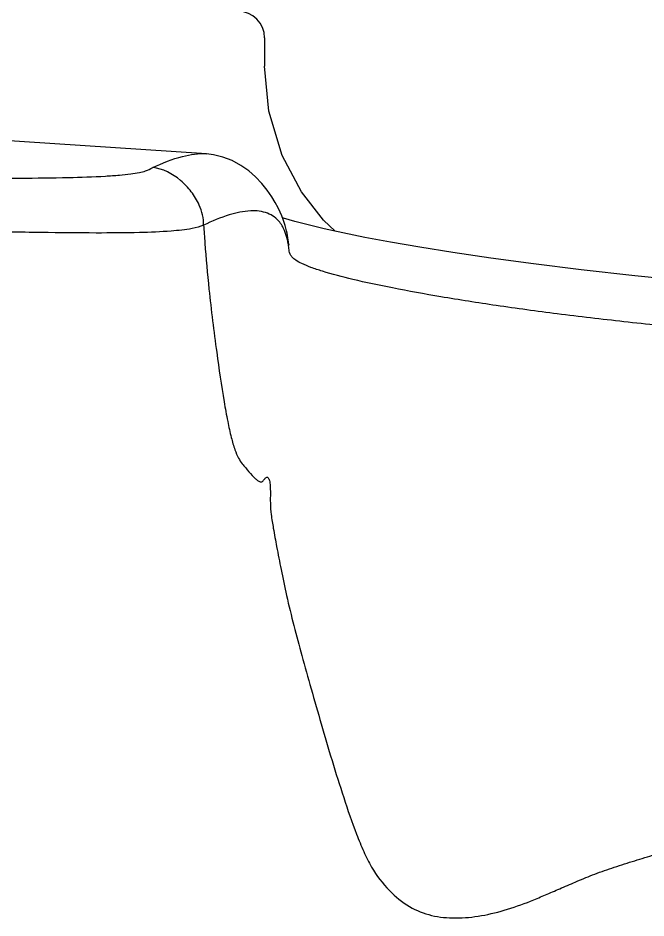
# Model space of a CAD drawing. Extents: x 8872 to 9466, y -11793 to -11373.
# Drawn here: x 9304.9 to 9328.79, y -11650.42 to -11616.19 of the extents above; entities that cross this region are included whole.
import ezdxf

# ---------------------------------------------------------------- set-up
doc = ezdxf.new("R2010")
doc.units = 0
doc.header["$LTSCALE"] = 7
doc.header["$MEASUREMENT"] = 0
doc.layers.add('DWG', color=7, linetype='CONTINUOUS')

msp = doc.modelspace()

# ---------------------------------------------------------------- linework, layer by layer
at = {"layer": 'DWG'}
for p, q in [((9314.28, -11616.938), (9314.28, -11618.021)), ((9312.07, -11621.353), (9312.07, -11621.353)), ((9315.204, -11624.801), (9315.178, -11624.622))]:
    msp.add_line(p, q, dxfattribs=at)
for points in [[(9316.969, -11624.299), (9316.523, -11623.881), (9315.683, -11622.798), (9314.956, -11621.418), (9314.446, -11619.727), (9314.28, -11618.021)], [(9312.07, -11621.353), (9302.638, -11620.736), (9291.781, -11620.492)], [(9315.178, -11624.622), (9315.166, -11624.547), (9315.152, -11624.464), (9315.134, -11624.376), (9315.113, -11624.281), (9315.088, -11624.181), (9315.06, -11624.078), (9315.025, -11623.967), (9314.984, -11623.846), (9314.933, -11623.716), (9314.872, -11623.573), (9314.793, -11623.406), (9314.689, -11623.209), (9314.553, -11622.984), (9314.383, -11622.739), (9314.173, -11622.478), (9313.935, -11622.227), (9313.678, -11622.002), (9313.381, -11621.792), (9313.047, -11621.61), (9312.699, -11621.475), (9312.334, -11621.387), (9312.07, -11621.353)], [(9319.071, -11624.715), (9318.099, -11624.533), (9317.261, -11624.363), (9316.544, -11624.205), (9315.938, -11624.059), (9315.428, -11623.923), (9315.007, -11623.8), (9314.96, -11623.784)], [(9315.203, -11624.802), (9315.208, -11624.825), (9315.204, -11624.801)], [(9330.618, -11626.221), (9328.36, -11625.992), (9326.326, -11625.764), (9324.505, -11625.541), (9322.882, -11625.321), (9321.445, -11625.11), (9320.179, -11624.907), (9319.071, -11624.715)]]:
    msp.add_lwpolyline(points, dxfattribs=at)
msp.add_arc((9313.28, -11616.938), 1, 0, 90, dxfattribs=at)
for points, knots in [([(9310.028, -11621.879), (9310.393, -11621.706), (9311.051, -11621.439), (9311.767, -11621.328), (9312.07, -11621.353)], [0, 0, 0, 0, 0.570043, 1, 1, 1, 1]), ([(9297.516, -11622.176), (9298.421, -11622.196), (9300.169, -11622.232), (9302.658, -11622.268), (9304.855, -11622.281), (9306.678, -11622.265), (9307.938, -11622.223), (9308.728, -11622.168), (9309.161, -11622.124), (9309.492, -11622.071), (9309.778, -11622.009), (9309.938, -11621.922), (9310.028, -11621.879)], [0, 0, 0, 0, 0.216302, 0.417655, 0.594866, 0.741124, 0.853055, 0.895957, 0.930468, 0.956906, 0.976012, 1, 1, 1, 1]), ([(9311.963, -11624.067), (9311.97, -11623.806), (9311.853, -11623.344), (9311.509, -11622.781), (9310.974, -11622.212), (9310.415, -11621.914), (9310.028, -11621.879)], [0, 0, 0, 0, 0.250208, 0.438984, 0.627973, 1, 1, 1, 1]), ([(9314.857, -11623.957), (9314.797, -11623.881), (9314.657, -11623.743), (9314.292, -11623.546), (9313.687, -11623.488), (9312.859, -11623.672), (9312.279, -11623.914), (9311.963, -11624.067)], [0, 0, 0, 0, 0.093986, 0.187117, 0.395612, 0.661505, 1, 1, 1, 1]), ([(9311.963, -11624.067), (9311.827, -11624.132), (9311.415, -11624.231), (9310.598, -11624.312), (9309.377, -11624.36), (9307.73, -11624.37), (9305.662, -11624.349), (9303.215, -11624.302), (9300.471, -11624.233), (9298.552, -11624.18), (9297.56, -11624.155)], [0, 0, 0, 0, 0.031303, 0.086967, 0.170944, 0.285062, 0.429365, 0.600864, 0.793737, 1, 1, 1, 1]), ([(9311.963, -11624.067), (9311.979, -11624.293), (9312.035, -11625.104), (9312.104, -11625.915), (9312.166, -11626.498)], [0, 0, 0, 0, 0.278988, 1, 1, 1, 1]), ([(9315.006, -11624.198), (9314.996, -11624.176), (9314.952, -11624.092), (9314.901, -11624.012), (9314.857, -11623.957)], [0, 0, 0, 0, 0.25916, 1, 1, 1, 1]), ([(9375.457, -11632.871), (9375.044, -11632.758), (9374.196, -11632.597), (9372.481, -11632.368), (9370.323, -11632.096), (9367.723, -11631.775), (9365.111, -11631.469), (9362.487, -11631.171), (9358.974, -11630.786), (9354.565, -11630.323), (9349.251, -11629.791), (9343.916, -11629.274), (9338.574, -11628.763), (9334.125, -11628.345), (9330.582, -11628.021), (9327.975, -11627.748), (9325.481, -11627.455), (9323.159, -11627.14), (9321.069, -11626.814), (9319.248, -11626.485), (9317.745, -11626.165), (9316.71, -11625.897), (9316.069, -11625.686), (9315.728, -11625.55), (9315.484, -11625.42), (9315.328, -11625.296), (9315.247, -11625.174), (9315.221, -11625.059), (9315.207, -11624.955), (9315.188, -11624.826), (9315.164, -11624.673), (9315.11, -11624.451), (9315.053, -11624.294), (9315.006, -11624.198)], [0, 0, 0, 0, 0.020764, 0.041757, 0.083949, 0.126233, 0.168822, 0.211506, 0.25429, 0.340237, 0.426491, 0.513326, 0.600153, 0.686785, 0.730044, 0.77267, 0.813928, 0.851813, 0.886321, 0.916517, 0.94153, 0.960868, 0.968296, 0.974263, 0.978636, 0.981664, 0.983825, 0.985625, 0.987306, 0.988914, 0.991949, 0.9948, 1, 1, 1, 1]), ([(9312.166, -11626.498), (9312.25, -11627.301), (9312.431, -11628.731), (9312.671, -11630.408), (9312.867, -11631.488), (9312.999, -11632.098), (9313.131, -11632.568), (9313.271, -11632.904), (9313.418, -11633.132), (9313.604, -11633.339), (9313.749, -11633.536), (9313.907, -11633.689), (9313.995, -11633.758), (9314.061, -11633.804), (9314.106, -11633.827), (9314.157, -11633.841), (9314.207, -11633.81), (9314.244, -11633.763), (9314.285, -11633.715), (9314.322, -11633.676), (9314.359, -11633.65), (9314.398, -11633.652), (9314.428, -11633.678), (9314.451, -11633.721), (9314.48, -11633.821), (9314.498, -11634.003), (9314.504, -11634.29), (9314.494, -11634.657), (9314.53, -11635.103), (9314.623, -11635.653), (9314.751, -11636.348), (9314.912, -11637.203), (9315.205, -11638.589), (9315.598, -11640.1), (9316.057, -11641.722), (9316.44, -11643.053), (9316.844, -11644.435), (9317.283, -11645.836), (9317.682, -11646.994), (9318.035, -11647.877), (9318.402, -11648.628), (9318.966, -11649.366), (9319.747, -11650.011), (9320.63, -11650.359), (9321.569, -11650.446), (9322.544, -11650.346), (9323.538, -11650.096), (9324.365, -11649.793), (9325.041, -11649.502), (9325.591, -11649.264), (9326.191, -11649.005), (9326.856, -11648.733), (9327.586, -11648.476), (9328.353, -11648.236), (9329.124, -11648.003), (9329.895, -11647.775), (9330.711, -11647.546), (9331.67, -11647.346), (9332.628, -11647.216), (9333.536, -11647.149), (9334.539, -11647.064), (9335.765, -11646.955), (9337.716, -11646.782), (9340.157, -11646.595), (9343.103, -11646.387), (9346.059, -11646.21), (9349.028, -11646.059), (9352.013, -11645.934), (9356.027, -11645.801), (9360.071, -11645.72), (9364.154, -11645.693), (9367.268, -11645.703), (9370.446, -11645.75), (9373.139, -11645.826), (9375.349, -11645.922), (9376.764, -11646.001), (9377.924, -11646.079), (9378.818, -11646.158), (9379.739, -11646.238), (9380.365, -11646.258), (9380.684, -11646.266)], [0, 0, 0, 0, 0.027788, 0.0496, 0.05832, 0.065533, 0.071096, 0.075095, 0.077999, 0.080378, 0.084673, 0.086409, 0.087892, 0.088554, 0.089146, 0.089671, 0.090249, 0.09101, 0.091768, 0.092408, 0.092882, 0.093248, 0.093648, 0.094186, 0.094933, 0.097188, 0.100463, 0.104807, 0.109804, 0.115863, 0.123994, 0.134123, 0.145783, 0.172754, 0.187825, 0.203803, 0.220417, 0.237372, 0.254333, 0.262538, 0.270117, 0.283015, 0.294195, 0.304564, 0.315133, 0.326378, 0.338144, 0.350323, 0.356635, 0.363471, 0.370935, 0.379132, 0.388215, 0.397554, 0.406781, 0.415938, 0.425225, 0.43593, 0.449613, 0.458463, 0.46728, 0.484234, 0.500839, 0.534682, 0.568499, 0.602475, 0.636577, 0.670825, 0.705267, 0.774818, 0.810025, 0.845765, 0.881987, 0.919413, 0.938471, 0.958121, 0.968193, 0.978463, 0.989019, 1, 1, 1, 1])]:
    msp.add_open_spline(points, degree=3, knots=knots, dxfattribs=at)

doc.saveas('drawing.dxf')
